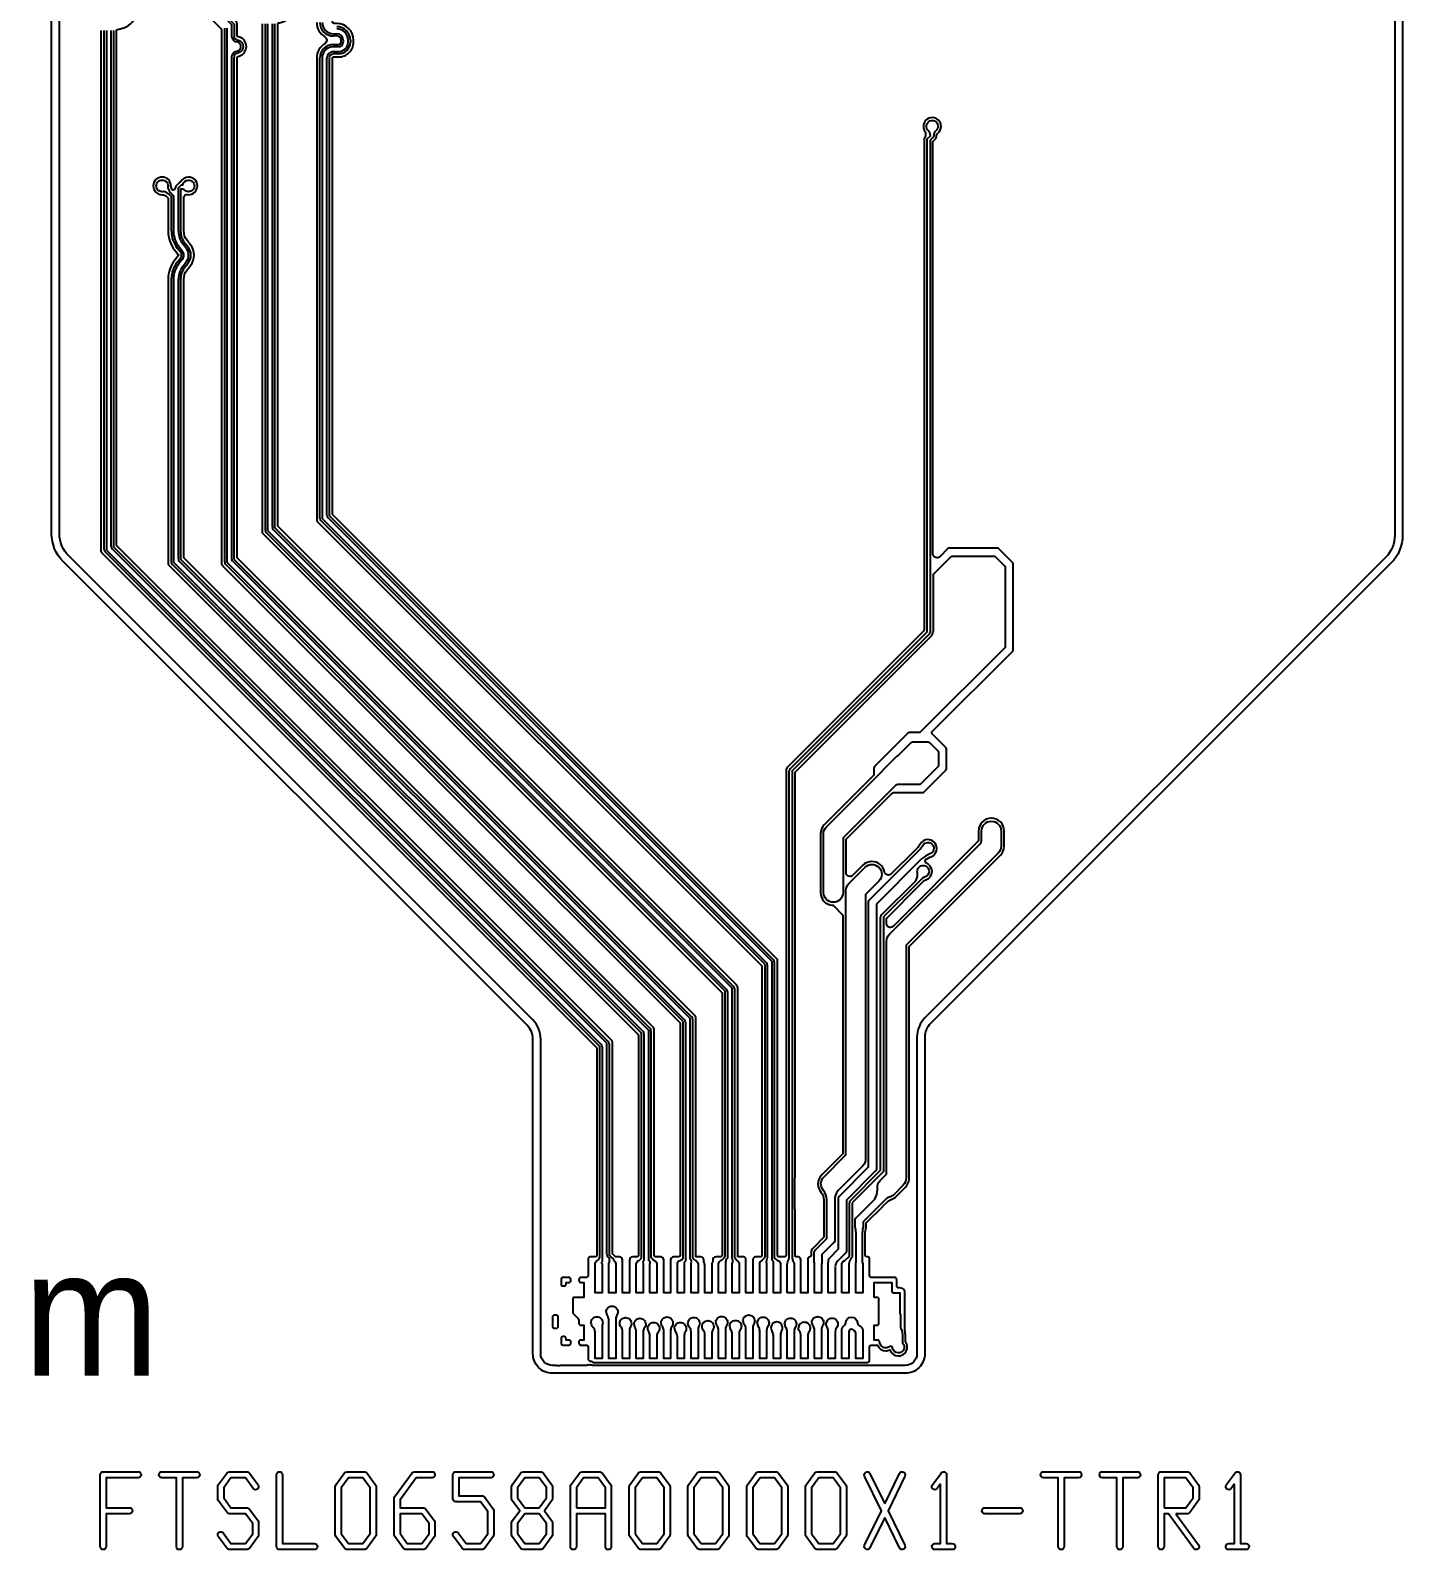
# Model space of a CAD drawing. Extents: x 4328 to 4769, y 264 to 576.
# Drawn here: x 4703.06 to 4738.08, y 418.38 to 457.17 of the extents above; entities that cross this region are included whole.
import ezdxf

# ---------------------------------------------------------------- set-up
doc = ezdxf.new("R2010")
doc.units = 0
doc.layers.add('gbr-dxf_layer0', color=7, linetype='Continuous')
doc.layers.add('gbr-outline-dxf_layer1', color=2, linetype='Continuous')
doc.layers.add('備註', color=1, linetype='Continuous', lineweight=5)
doc.styles.get("Standard").update_dxf_attribs({"font": 'txt.shx'})

msp = doc.modelspace()

# ---------------------------------------------------------------- linework, layer by layer
at = {"layer": 'gbr-dxf_layer0'}
for p, q in [((4703.806, 444.318), (4703.806, 480.318)), ((4737.881, 480.318), (4737.881, 444.28)), ((4709.059, 444.41), (4709.059, 457.334)), ((4709.116, 457.333), (4709.116, 444.408)), ((4709.239, 444.484), (4709.239, 457.334)), ((4709.296, 457.333), (4709.296, 444.483)), ((4704.945, 443.916), (4704.945, 457.168)), ((4705.002, 457.166), (4705.002, 443.918)), ((4705.125, 443.992), (4705.125, 457.168)), ((4705.182, 457.167), (4705.182, 443.991)), ((4708.021, 443.6), (4708.021, 457.227)), ((4708.078, 457.226), (4708.078, 443.598)), ((4710.797, 457.082), (4710.881, 457.082)), ((4710.883, 457.025), (4710.798, 457.025)), ((4710.991, 456.869), (4710.991, 456.916)), ((4711.048, 456.914), (4711.048, 456.87)), ((4711.172, 456.869), (4711.172, 456.915)), ((4711.229, 456.916), (4711.229, 456.87)), ((4708.201, 443.673), (4708.201, 456.481)), ((4708.258, 456.479), (4708.258, 443.674)), ((4710.826, 456.751), (4710.797, 456.751)), ((4710.869, 456.57), (4710.804, 456.57)), ((4710.929, 456.751), (4710.826, 456.751)), ((4710.929, 456.57), (4710.869, 456.57)), ((4710.451, 444.713), (4710.451, 456.462)), ((4710.508, 456.46), (4710.508, 444.715)), ((4710.631, 444.788), (4710.631, 456.46)), ((4710.688, 456.462), (4710.688, 444.789)), ((4706.84, 452.044), (4706.84, 453.098)), ((4706.853, 453.157), (4706.913, 453.218)), ((4706.897, 453.094), (4706.897, 452.043)), ((4706.899, 451.494), (4706.81, 451.607)), ((4706.856, 451.641), (4706.944, 451.528)), ((4707.041, 451.605), (4706.954, 451.717)), ((4706.997, 451.754), (4707.087, 451.639)), ((4706.81, 451.252), (4706.899, 451.365)), ((4706.944, 451.331), (4706.855, 451.216)), ((4706.952, 451.14), (4707.042, 451.255)), ((4707.086, 451.219), (4706.997, 451.106)), ((4706.66, 443.601), (4706.66, 450.816)), ((4706.717, 450.815), (4706.717, 443.6)), ((4706.84, 443.676), (4706.84, 450.816)), ((4706.897, 450.815), (4706.897, 443.675)), ((4709.304, 444.467), (4721.007, 432.763)), ((4721.804, 433.328), (4710.475, 444.657)), ((4710.514, 444.698), (4721.843, 433.369)), ((4721.982, 433.404), (4710.655, 444.732)), ((4710.694, 444.773), (4722.024, 433.443)), ((4720.788, 432.647), (4709.084, 444.351)), ((4709.122, 444.393), (4720.829, 432.687)), ((4720.969, 432.721), (4709.262, 444.428)), ((4717.589, 431.24), (4704.968, 443.86)), ((4705.009, 443.9), (4717.63, 431.279)), ((4717.77, 431.313), (4705.148, 443.935)), ((4705.189, 443.974), (4717.809, 431.355)), ((4718.655, 431.572), (4706.684, 443.543)), ((4706.723, 443.585), (4718.697, 431.612)), ((4718.837, 431.646), (4706.863, 443.619)), ((4706.904, 443.659), (4718.875, 431.688)), ((4719.716, 431.871), (4708.046, 443.541)), ((4708.084, 443.583), (4719.758, 431.91)), ((4719.898, 431.944), (4708.225, 443.617)), ((4708.265, 443.658), (4719.937, 431.986)), ((4722.451, 438.317), (4725.942, 441.808)), ((4722.35, 438.276), (4722.351, 426.991)), ((4723.226, 436.656), (4723.226, 435.159)), ((4725.711, 435.41), (4724.837, 434.536)), ((4721.867, 433.31), (4721.867, 425.851)), ((4721.99, 425.835), (4721.99, 433.386)), ((4720.852, 432.63), (4720.852, 425.869)), ((4720.975, 425.851), (4720.975, 432.706)), ((4719.781, 431.853), (4719.781, 425.823)), ((4719.904, 425.843), (4719.904, 431.929)), ((4717.776, 425.915), (4717.776, 431.298)), ((4717.833, 431.297), (4717.833, 425.914)), ((4718.719, 431.555), (4718.719, 425.83)), ((4718.843, 425.857), (4718.843, 431.631)), ((4717.653, 431.222), (4717.653, 425.854)), ((4722.577, 426.124), (4722.577, 427.003)), ((4717.841, 425.898), (4717.884, 425.854)), ((4718.351, 425.678), (4718.351, 425.589)), ((4719.401, 425.678), (4719.401, 425.589)), ((4720.476, 425.779), (4720.476, 425.766)), ((4722.374, 424.941), (4722.374, 425.677)), ((4723.424, 425.589), (4723.424, 425.676)), ((4723.774, 424.941), (4723.774, 425.677)), ((4716.804, 425.331), (4716.657, 425.331)), ((4716.657, 425.116), (4716.681, 425.116)), ((4716.856, 425.256), (4716.856, 425.279)), ((4724.665, 424.824), (4724.592, 424.824)), ((4717.474, 423.88), (4717.474, 423.937)), ((4717.651, 424.074), (4717.651, 423.997)), ((4717.824, 423.997), (4717.824, 424.248)), ((4718.351, 423.984), (4718.351, 423.901)), ((4718.701, 423.944), (4718.701, 423.85)), ((4720.101, 423.997), (4720.101, 423.861)), ((4720.801, 423.997), (4720.801, 423.893)), ((4721.674, 423.861), (4721.674, 423.978)), ((4722.552, 423.958), (4722.552, 423.897)), ((4723.252, 424.003), (4723.252, 423.908)), ((4724.102, 423.959), (4724.072, 423.989)), ((4724.302, 423.972), (4724.302, 423.629)), ((4716.606, 423.772), (4716.606, 423.657)), ((4716.856, 423.657), (4716.856, 423.683)), ((4717.313, 423.221), (4717.334, 423.2)), ((4717.453, 423.159), (4724.402, 423.159)), ((4725.387, 423.085), (4725.339, 423.085)), ((4704.844, 418.461), (4704.844, 419.376)), ((4731.996, 419.455), (4732.141, 419.455))]:
    msp.add_line(p, q, dxfattribs=at)
at = {"layer": 'gbr-dxf_layer0', "linetype": 'Continuous'}
for points in [[(4721.121, 425.855, -0.023592), (4721.114, 425.868), (4721.114, 432.727, 0.198878), (4721.081, 432.804), (4709.392, 444.493, -0.198874), (4709.378, 444.529), (4709.378, 457.334, -0.324584), (4709.397, 457.36), (4709.423, 457.363, 0.142463), (4709.631, 457.45), (4709.7, 457.506, 0.226653), (4709.835, 457.789, 0.226885), (4709.7, 458.072), (4709.631, 458.128, 0.142316), (4709.423, 458.215), (4709.395, 458.218, -0.32133), (4709.378, 458.242)], [(4722.351, 426.988), (4722.349, 425.904, -0.413781), (4722.299, 425.855), (4722.179, 425.855, -0.414095), (4722.129, 425.905), (4722.129, 433.433, 0.198766), (4722.114, 433.468), (4710.784, 444.798, -0.198729), (4710.77, 444.834), (4710.77, 456.462, -0.414276), (4710.797, 456.489), (4710.93, 456.489, 0.414218), (4711.31, 456.869), (4711.31, 456.921, 0.407898), (4710.887, 457.344), (4710.819, 457.344, -0.414228), (4710.77, 457.394), (4710.77, 458.315)], [(4717.868, 431.412), (4705.277, 444.002, -0.179694), (4705.264, 444.034), (4705.264, 457.168, -0.340562), (4705.284, 457.194), (4705.444, 457.236, 0.340283), (4705.752, 457.635)], [(4707.593, 457.548), (4707.925, 457.216, -0.198941), (4707.939, 457.181), (4707.939, 443.598, 0.015746), (4707.94, 443.588), (4707.94, 443.553, 0.198804), (4707.954, 443.518), (4707.979, 443.493, 0.017053), (4707.986, 443.485), (4719.632, 431.84, -0.139116), (4719.642, 431.815), (4719.642, 425.899, -0.382075), (4719.592, 425.855), (4719.477, 425.855)], [(4708.099, 457.494), (4708.249, 457.343, -0.211806), (4708.259, 457.322), (4708.259, 457.029)], [(4708.34, 457.032), (4708.34, 457.322, 0.198933), (4708.308, 457.4), (4708.157, 457.55)], [(4710.369, 457.371, 0.263972), (4710.577, 457.004, -0.264041), (4710.627, 456.916, -0.264035), (4710.577, 456.829, 0.263976), (4710.369, 456.462)], [(4704.863, 457.168), (4704.863, 443.916, 0.015746), (4704.863, 443.906), (4704.863, 443.87, 0.198804), (4704.878, 443.835), (4704.903, 443.81, 0.017116), (4704.91, 443.803), (4717.503, 431.21, -0.148168), (4717.514, 431.183), (4717.514, 425.899, -0.382571), (4717.464, 425.855), (4717.347, 425.855, 0.414253), (4717.297, 425.805), (4717.297, 425.381, -0.414228), (4717.247, 425.331), (4717.111, 425.331)], [(4708.436, 456.755, 0.307315), (4708.362, 456.864, -0.404895), (4708.201, 457.029)], [(4708.258, 457.027, 0.40659), (4708.366, 456.921, -0.094997), (4708.377, 456.919, -0.3157), (4708.493, 456.756)], [(4720.173, 425.855), (4720.054, 425.855, -0.028662), (4720.043, 425.87), (4720.043, 431.975, 0.198766), (4720.028, 432.01), (4708.355, 443.683, -0.198874), (4708.34, 443.719), (4708.34, 456.481, -0.280846), (4708.355, 456.505), (4708.381, 456.509, 0.061589), (4708.407, 456.515, 0.314172), (4708.574, 456.755, 0.314175), (4708.407, 456.995, 0.061605), (4708.381, 457.001), (4708.355, 457.005, -0.281559), (4708.34, 457.029)], [(4708.202, 456.483, -0.400976), (4708.362, 456.646, 0.304805), (4708.436, 456.754)], [(4708.493, 456.755, -0.317817), (4708.377, 456.591, -0.094869), (4708.366, 456.589, 0.41128), (4708.259, 456.481)], [(4710.799, 456.57, -0.019287), (4710.797, 456.57, 0.411309), (4710.688, 456.463)], [(4710.369, 456.462), (4710.369, 444.668, 0.198766), (4710.384, 444.632), (4721.714, 433.302, -0.198729), (4721.729, 433.267), (4721.729, 425.898, -0.199114), (4721.716, 425.867, -0.198996), (4721.685, 425.855), (4721.569, 425.855)], [(4726.147, 454.383), (4726.156, 454.393, 0.201663), (4726.19, 454.474), (4726.19, 454.503, -0.108065), (4726.221, 454.544, 0.223094), (4726.303, 454.718, 0.414196), (4726.077, 454.944, 0.414191), (4725.851, 454.718, 0.175412), (4725.903, 454.573), (4725.903, 454.46, 0.199226), (4725.87, 454.38, 0.018804), (4725.87, 454.372), (4725.87, 442.323)], [(4725.946, 441.818), (4725.946, 454.38, -0.223516), (4725.959, 454.409), (4726.029, 454.478, 0.189056), (4725.973, 454.61, -0.203977), (4725.927, 454.718, -0.414224), (4726.077, 454.868, -0.414224), (4726.227, 454.718, -0.224713), (4726.172, 454.602, 0.1323), (4726.114, 454.518), (4726.114, 454.474, -0.20068), (4726.103, 454.447), (4726.093, 454.436)], [(4724.909, 434.37), (4724.909, 434.481, -0.198766), (4724.924, 434.516), (4725.76, 435.352, 0.015676), (4725.765, 435.357), (4725.874, 435.466, -0.046114), (4725.916, 435.484, 0.324006), (4726.072, 435.699, 0.331476), (4725.91, 435.915, -0.115381), (4725.9, 435.96, -0.093523), (4725.907, 435.998, -0.056038), (4726.049, 436.074, 0.30845), (4726.193, 436.285, 0.41422), (4725.967, 436.511, 0.261797), (4725.774, 436.402, -0.03515), (4725.715, 436.32), (4725.613, 436.218, 0.016587), (4725.605, 436.21), (4725.031, 435.635, -0.198848), (4724.958, 435.605, -0.358711), (4724.858, 435.688, 0.358986), (4724.539, 435.951, 0.198939), (4724.308, 435.856), (4724.051, 435.599, -0.198995), (4723.979, 435.569, -0.414073), (4723.877, 435.671), (4723.877, 436.521), (4725.054, 437.697, -0.198842), (4725.089, 437.712), (4725.832, 437.712, 0.198877), (4725.868, 437.727), (4726.424, 438.283, 0.198757), (4726.438, 438.318), (4726.438, 438.826, 0.198804), (4726.424, 438.861), (4726.081, 439.204, -0.198874), (4726.066, 439.24, -0.198804), (4726.081, 439.275), (4728.13, 441.324, 0.198757), (4728.145, 441.36), (4728.145, 443.539, 0.198866), (4728.13, 443.575), (4727.767, 443.938, 0.198959), (4727.731, 443.953), (4726.512, 443.953, 0.199074), (4726.476, 443.938), (4726.271, 443.732, -0.198982), (4726.198, 443.702, -0.41409), (4726.096, 443.804), (4726.096, 454.333), (4726.146, 454.382)], [(4706.743, 453.105, -0.199521), (4706.708, 453.09, -0.121481), (4706.685, 453.096, -0.156987), (4706.651, 453.199, 0.412768), (4706.425, 453.424, 0.414224), (4706.199, 453.198, 0.413068), (4706.424, 452.972, -0.193738), (4706.545, 452.921)], [(4706.979, 452.043), (4706.979, 452.894, -0.268885), (4707.03, 452.982, 0.075967), (4707.098, 452.972, 0.414191), (4707.324, 453.198, 0.414224), (4707.098, 453.424, 0.280458), (4706.897, 453.301, 0.112143), (4706.856, 453.275), (4706.791, 453.21, 0.183974), (4706.759, 453.139)], [(4706.275, 453.198, -0.414224), (4706.425, 453.348, -0.414224), (4706.575, 453.198, -0.053943), (4706.571, 453.166, 0.158056), (4706.64, 453.022)], [(4706.604, 452.978, -0.004807), (4706.6, 452.982, 0.158235), (4706.457, 453.051, -0.053894), (4706.425, 453.048, -0.414224), (4706.275, 453.198)], [(4706.644, 453.018, -0.018613), (4706.646, 453.017), (4706.708, 452.954, -0.209922), (4706.717, 452.933), (4706.717, 452.045)], [(4706.84, 453.102), (4706.84, 453.131, -0.217935), (4706.849, 453.153)], [(4706.919, 453.114, 0.036966), (4706.897, 453.113), (4706.897, 453.098)], [(4706.913, 453.218, -0.199183), (4706.934, 453.226), (4706.95, 453.226, -0.359332), (4707.098, 453.348, -0.414224), (4707.248, 453.198, -0.414224), (4707.098, 453.048, -0.216614), (4706.985, 453.099, 0.113577), (4706.92, 453.114)], [(4706.546, 452.92, 0.020772), (4706.553, 452.914), (4706.578, 452.888), (4706.578, 452.043, 0.167615), (4706.746, 451.557), (4706.835, 451.443, -0.169346), (4706.84, 451.429, -0.192353), (4706.834, 451.414), (4706.746, 451.302, 0.167497), (4706.578, 450.816), (4706.578, 443.554, 0.198889), (4706.593, 443.519), (4718.566, 431.546, -0.198874), (4718.581, 431.51), (4718.581, 425.905, -0.414228), (4718.531, 425.855), (4718.428, 425.855)], [(4706.979, 450.816, -0.167414), (4707.061, 451.055), (4707.151, 451.169, 0.167594), (4707.24, 451.429, 0.167835), (4707.151, 451.69), (4707.061, 451.804, -0.167518), (4706.979, 452.043)], [(4719.224, 425.78, 0.407934), (4719.15, 425.855), (4719.031, 425.855, -0.41407), (4718.981, 425.905), (4718.981, 431.651, 0.198878), (4718.949, 431.729), (4706.993, 443.685, -0.198826), (4706.979, 443.72), (4706.979, 450.816)], [(4717.332, 423.1, 0.073342), (4717.27, 423.09, -0.121952), (4717.247, 423.085), (4716.861, 423.085, -0.050514), (4716.831, 423.082, -0.050534), (4716.801, 423.085), (4716.593, 423.085, -0.096728), (4716.537, 423.074, -0.096741), (4716.48, 423.085), (4716.387, 423.085, -0.414221), (4716.087, 423.385), (4716.087, 431.416, 0.198849), (4715.882, 431.91), (4704.041, 443.752, -0.19897), (4703.806, 444.318)], [(4708.977, 444.404), (4708.977, 444.363, 0.198766), (4708.992, 444.328), (4709.019, 444.301, 0.012403), (4709.024, 444.295), (4720.702, 432.618, -0.147767), (4720.713, 432.591), (4720.713, 425.9, -0.170073), (4720.699, 425.87)], [(4737.881, 444.28, -0.198841), (4737.647, 443.714), (4725.892, 431.96, 0.198849), (4725.687, 431.465), (4725.687, 423.385, -0.414221), (4725.387, 423.085)], [(4726.096, 441.796), (4726.096, 441.805, -0.16555), (4726.101, 441.819, 0.165614), (4726.106, 441.834), (4726.106, 443.258, -0.198804), (4726.121, 443.293), (4726.561, 443.734, -0.198996), (4726.597, 443.748), (4727.647, 443.748, -0.198766), (4727.682, 443.734), (4727.926, 443.49, -0.198959), (4727.94, 443.455), (4727.94, 441.444, -0.198889), (4727.926, 441.409), (4725.772, 439.255, -0.198959), (4725.737, 439.241), (4725.491, 439.241, 0.198889), (4725.456, 439.226), (4724.602, 438.373, 0.198847), (4724.588, 438.337), (4724.588, 438.174, -0.198804), (4724.573, 438.138), (4723.321, 436.886, 0.198753), (4723.226, 436.656)], [(4725.87, 442.319, 0.007315), (4725.87, 442.316), (4725.87, 441.863, -0.199011), (4725.855, 441.828), (4722.383, 438.356, 0.198617), (4722.35, 438.276)], [(4725.995, 441.755), (4722.504, 438.264, 0.199048), (4722.5, 438.255)], [(4722.575, 427.096), (4722.575, 427.875, -0.039247), (4722.576, 427.89), (4722.576, 438.208, -0.199011), (4722.591, 438.244), (4726.063, 441.716, 0.198617), (4726.096, 441.796)], [(4725.18, 438.637, -0.031543), (4725.205, 438.657), (4725.538, 438.99, -0.198944), (4725.573, 439.004), (4725.971, 439.004, -0.198804), (4726.006, 438.99), (4726.219, 438.776, -0.198814), (4726.234, 438.741), (4726.234, 438.403, -0.198889), (4726.219, 438.367), (4725.783, 437.931, -0.198814), (4725.748, 437.916), (4725.235, 437.916)], [(4722.425, 425.884), (4722.425, 426.122, -0.070676), (4722.427, 426.132), (4722.427, 426.995, -0.074348), (4722.425, 427.006), (4722.425, 438.255)], [(4722.5, 438.254), (4722.5, 427.013, -0.074365), (4722.502, 427.002), (4722.502, 426.126, -0.088541), (4722.5, 426.113), (4722.5, 425.884)], [(4723.302, 435.159), (4723.302, 436.652, -0.202686), (4723.375, 436.833), (4724.808, 438.266, -0.115747), (4724.82, 438.285), (4725.167, 438.633, -0.199061), (4725.178, 438.637)], [(4725.234, 437.916, 0.196858), (4725.118, 437.869), (4723.802, 436.552), (4723.802, 435.159, -1), (4723.302, 435.159)], [(4724.986, 434.093), (4727.29, 436.397, 0.188638), (4727.337, 436.508), (4727.337, 436.729, -1), (4727.837, 436.729), (4727.837, 436.341, -0.199522), (4727.763, 436.164), (4725.412, 433.813), (4725.412, 427.867, -0.199364), (4725.339, 427.69), (4725.104, 427.454, -0.119026), (4725.003, 427.393, 0.058936), (4724.91, 427.349), (4724.763, 427.202)], [(4725.487, 431.465, -0.013672), (4725.488, 431.514), (4725.488, 433.781), (4727.818, 436.11, 0.198935), (4727.913, 436.341), (4727.913, 436.729, 0.414219), (4727.587, 437.055, 0.414222), (4727.261, 436.729), (4727.261, 436.513, -0.197501), (4727.235, 436.45)], [(4725.666, 436.164), (4725.771, 436.268, 0.036275), (4725.838, 436.362, -0.262468), (4725.967, 436.435, -0.414224), (4726.117, 436.285, -0.311523), (4726.02, 436.144, 0.078185), (4725.807, 436.017), (4724.654, 434.864), (4724.654, 428.113, -0.194308), (4724.626, 428.043)], [(4727.235, 436.449), (4725.079, 434.294, -0.183431), (4725.011, 434.268, -0.414233), (4724.909, 434.37)], [(4723.715, 427.419), (4724.451, 428.156), (4724.451, 434.902, -0.208965), (4724.481, 434.978), (4725.666, 436.163)], [(4723.294, 427.56, -0.385647), (4723.311, 427.895), (4723.876, 428.46), (4723.876, 435.207, -0.205429), (4723.949, 435.39), (4724.362, 435.802, -1), (4724.715, 435.449), (4724.376, 435.11), (4724.376, 428.357, -0.190595), (4724.308, 428.185, -0.008374), (4724.303, 428.18), (4723.674, 427.55, 0.169539), (4723.589, 427.309)], [(4724.784, 434.589), (4725.655, 435.46, 0.135364), (4725.701, 435.627)], [(4725.701, 435.629, 0.033769), (4725.698, 435.673, -0.043787), (4725.696, 435.699, -0.414224), (4725.846, 435.849, -0.414224), (4725.996, 435.699, -0.321211), (4725.894, 435.557)], [(4725.893, 435.556, 0.05508), (4725.827, 435.526), (4725.711, 435.41)], [(4723.226, 435.159, 0.391672), (4723.526, 434.834), (4723.545, 434.833), (4723.785, 434.592, -0.198814), (4723.8, 434.557), (4723.8, 428.491), (4723.257, 427.949, 0.198927), (4723.162, 427.718, 0.175713), (4723.237, 427.509)], [(4724.834, 434.526), (4724.834, 428.055, -0.188771), (4724.824, 428.029)], [(4724.678, 427.611, -0.219769), (4724.75, 427.807), (4724.912, 427.97), (4724.912, 433.91, -0.20378), (4724.985, 434.092)], [(4721.742, 425.779), (4721.8, 425.836, 0.020017), (4721.81, 425.855), (4721.81, 433.312)], [(4722.047, 433.387), (4722.047, 425.842, 0.111013), (4722.125, 425.766, -0.37333), (4722.201, 425.678)], [(4720.624, 425.589), (4720.624, 425.677, -0.348671), (4720.692, 425.764, 0.098714), (4720.795, 425.875), (4720.795, 432.631)], [(4721.032, 432.705), (4721.032, 425.854, 0.070788), (4721.065, 425.793), (4721.083, 425.775, -0.11295), (4721.089, 425.764)], [(4719.574, 425.678, -0.388381), (4719.655, 425.766, 0.114468), (4719.724, 425.83), (4719.724, 431.854)], [(4719.961, 431.927), (4719.961, 425.85, 0.111459), (4720.033, 425.764, -0.348348), (4720.101, 425.678), (4720.101, 425.589)], [(4718.097, 425.855), (4717.998, 425.855, 0.027609), (4717.99, 425.863), (4717.95, 425.904, 0.02094), (4717.944, 425.91), (4717.925, 425.929, -0.138877), (4717.915, 425.954), (4717.915, 431.298, 0.015786), (4717.915, 431.308), (4717.915, 431.344, 0.198766), (4717.9, 431.379), (4717.876, 431.403, 0.017421), (4717.868, 431.412)], [(4718.524, 425.678, -0.366957), (4718.598, 425.765, 0.115922), (4718.662, 425.835), (4718.662, 431.556)], [(4718.9, 431.629), (4718.9, 425.862, 0.105619), (4718.984, 425.764, -0.344896), (4719.051, 425.678)], [(4725.031, 427.322, 0.115728), (4725.157, 427.4), (4725.393, 427.636, 0.175485), (4725.487, 427.837), (4725.487, 431.463)], [(4717.474, 425.589), (4717.474, 425.678, -0.316645), (4717.532, 425.761, 0.112543), (4717.596, 425.857), (4717.596, 431.223)], [(4724.624, 428.042), (4723.888, 427.305), (4723.888, 426.018, -0.200047), (4723.858, 425.946), (4723.653, 425.741)], [(4724.823, 428.028), (4724.042, 427.247, 0.198915), (4724.038, 427.238)], [(4723.238, 427.509, -0.175919), (4723.31, 427.309, 0.015009), (4723.31, 427.299), (4723.31, 426.357), (4723.037, 426.083, 0.198592), (4722.985, 425.958), (4722.985, 425.905, -0.314086), (4722.953, 425.858)], [(4723.424, 425.678, -0.035494), (4723.432, 425.774, -0.176037), (4723.461, 425.837), (4723.685, 426.06), (4723.685, 427.348, -0.194308), (4723.713, 427.418)], [(4724.142, 426.864), (4724.613, 427.335, 0.140242), (4724.68, 427.567)], [(4722.576, 427.02), (4722.576, 427.079, -0.044081), (4722.575, 427.096)], [(4723.589, 427.306), (4723.589, 426.287, -0.208991), (4723.56, 426.212), (4723.264, 425.916), (4723.264, 425.777, -0.114335), (4723.265, 425.766, 0.001404), (4723.264, 425.758, -0.051609), (4723.262, 425.737, 0.011423), (4723.254, 425.649, -0.086093), (4723.252, 425.641), (4723.252, 424.941), (4723.074, 424.941), (4723.074, 425.587)], [(4724.038, 427.237), (4724.038, 425.864, -0.199946), (4724.027, 425.838), (4724, 425.812, 0.125167), (4723.952, 425.675), (4723.952, 425.589)], [(4724.762, 427.201), (4724.313, 426.752), (4724.313, 426.621, -0.047906), (4724.311, 426.602)], [(4724.479, 423.235), (4724.479, 423.557, -0.414253), (4724.529, 423.607), (4724.67, 423.607, -0.033485), (4724.677, 423.606, 0.316697), (4724.89, 423.457, 0.125543), (4724.998, 423.484, 0.324233), (4725.213, 423.329, 0.41422), (4725.439, 423.555, 0.167757), (4725.391, 423.694), (4725.391, 423.88, 0.037905), (4725.389, 423.907, 0.025273), (4725.39, 423.93, 0.075189), (4725.38, 423.996), (4725.38, 424.987, 0.414294), (4725.36, 425.006, 0.258701), (4725.253, 425.066), (4725.22, 425.066, -0.414106), (4725.17, 425.116), (4725.17, 425.281, 0.414081), (4725.12, 425.331), (4724.529, 425.331, -0.414081), (4724.479, 425.381), (4724.479, 425.805, 0.414081), (4724.429, 425.855), (4724.415, 425.855, -0.38183), (4724.365, 425.899), (4724.365, 426.43, -0.055089), (4724.379, 426.562), (4724.383, 426.569, 0.116488), (4724.388, 426.592), (4724.388, 426.612, 0.01306), (4724.389, 426.621), (4724.389, 426.704, -0.15202), (4724.4, 426.732), (4724.816, 427.147)], [(4724.817, 427.148), (4724.958, 427.289, -0.054069), (4725.029, 427.321)], [(4724.113, 426.621), (4724.113, 426.793, -0.193039), (4724.14, 426.862)], [(4724.136, 426.436, 0.058569), (4724.117, 426.593, -0.070906), (4724.113, 426.621)], [(4724.124, 425.589), (4724.124, 425.678, -0.13588), (4724.136, 425.723), (4724.136, 426.43)], [(4724.289, 426.427), (4724.289, 425.723, -0.13635), (4724.302, 425.678)], [(4717.653, 425.851), (4717.653, 425.746, -0.199584), (4717.645, 425.725)], [(4717.846, 425.771, 0.063808), (4717.84, 425.817), (4717.799, 425.859)], [(4717.887, 425.852), (4717.933, 425.806, -0.209867), (4717.941, 425.785), (4717.941, 425.762)], [(4718.426, 425.855, 0.401635), (4718.351, 425.783), (4718.351, 425.678)], [(4718.874, 425.589), (4718.874, 425.678, -0.095279), (4718.88, 425.71, 0.011606), (4718.879, 425.725), (4718.851, 425.753, -0.209922), (4718.843, 425.774), (4718.843, 425.854)], [(4719.476, 425.855, 0.407927), (4719.401, 425.781), (4719.401, 425.678)], [(4719.932, 425.72, 0.061639), (4719.924, 425.782), (4719.913, 425.793, -0.212019), (4719.904, 425.814), (4719.904, 425.842)], [(4720.274, 425.589), (4720.274, 425.658, 0.071365), (4720.249, 425.737, -0.216057), (4720.249, 425.757, -0.019178), (4720.249, 425.766), (4720.249, 425.783, 0.402812), (4720.174, 425.855)], [(4720.698, 425.869, -0.198987), (4720.662, 425.855), (4720.553, 425.855)], [(4720.852, 425.866), (4720.852, 425.839, -0.199584), (4720.843, 425.819), (4720.821, 425.796, 0.062619), (4720.798, 425.702, -0.071261), (4720.801, 425.678)], [(4720.983, 425.794, -0.209375), (4720.975, 425.815), (4720.975, 425.848)], [(4721.324, 425.678), (4721.324, 425.789, 0.414243), (4721.258, 425.855), (4721.122, 425.855)], [(4721.567, 425.855, 0.406183), (4721.502, 425.791), (4721.502, 425.589)], [(4721.867, 425.848), (4721.867, 425.836, -0.20964), (4721.859, 425.814)], [(4722.5, 425.878, 0.117396), (4722.539, 425.723, -0.134947), (4722.552, 425.678), (4722.552, 425.589)], [(4722.724, 425.678), (4722.724, 425.781, 0.395606), (4722.652, 425.855), (4722.626, 425.855, -0.414095), (4722.576, 425.905), (4722.576, 426.104)], [(4722.952, 425.857, 0.30977), (4722.902, 425.789), (4722.902, 425.589)], [(4723.061, 425.759), (4723.061, 425.958, -0.194296), (4723.09, 426.029)], [(4723.774, 425.678, -0.2946), (4723.826, 425.759, 0.035826), (4723.863, 425.78), (4723.945, 425.862)], [(4718.001, 425.589), (4718.001, 424.941), (4717.824, 424.941), (4717.824, 425.589), (4717.824, 425.677, -0.165937), (4717.842, 425.732, 0.052561), (4717.846, 425.77)], [(4717.941, 425.762, -0.320947), (4718.001, 425.677), (4718.001, 425.589)], [(4718.719, 425.826), (4718.719, 425.776, -0.217518), (4718.711, 425.753), (4718.693, 425.736, 0.019043), (4718.693, 425.72)], [(4718.693, 425.716, -0.112169), (4718.701, 425.678), (4718.701, 425.589)], [(4719.781, 425.821), (4719.781, 425.757, -0.199584), (4719.772, 425.737), (4719.745, 425.71, -0.092887), (4719.751, 425.678), (4719.751, 425.589)], [(4720.101, 425.589), (4720.101, 424.941), (4719.924, 424.941), (4719.924, 425.589), (4719.924, 425.678, -0.11066), (4719.932, 425.715)], [(4720.476, 425.76, -0.308651), (4720.475, 425.732, 0.028572), (4720.466, 425.719, -0.029945), (4720.46, 425.707, 0.049926), (4720.451, 425.682)], [(4720.974, 425.678, -0.142005), (4720.987, 425.725, 0.034646), (4720.99, 425.759)], [(4721.093, 425.761, -0.316589), (4721.152, 425.678), (4721.152, 425.589)], [(4721.674, 425.589), (4721.674, 425.678, -0.322109), (4721.734, 425.762, -0.170021), (4721.742, 425.779)], [(4721.842, 425.73, 0.0119), (4721.842, 425.717, -0.116438), (4721.851, 425.678)], [(4722.024, 425.589), (4722.024, 425.677, -0.088902), (4722.029, 425.708, 0.030296), (4722.025, 425.738), (4722, 425.764, -0.212019), (4721.99, 425.785), (4721.99, 425.834)], [(4723.074, 425.589), (4723.074, 425.677, 0.001779), (4723.066, 425.727, -0.08037), (4723.061, 425.759)], [(4716.656, 425.331, 0.401832), (4716.606, 425.283), (4716.606, 425.167)], [(4716.683, 425.116, 0.398842), (4716.733, 425.163), (4716.733, 425.204), (4716.805, 425.204)], [(4717.111, 425.204), (4717.183, 425.204), (4717.183, 424.824), (4716.95, 424.824, 0.399146), (4716.903, 424.774)], [(4717.109, 425.331, 0.402236), (4717.059, 425.283), (4717.059, 425.253, 0.406516), (4717.109, 425.204)], [(4716.903, 424.774), (4716.903, 424.441, 0.177531), (4716.916, 424.41), (4717.03, 424.296, -0.209149), (4717.059, 424.22), (4717.059, 424.165)], [(4724.716, 424.166), (4724.716, 424.737, -0.062507), (4724.719, 424.762, -0.129248), (4724.716, 424.774, 0.41425), (4724.666, 424.824)], [(4725.253, 424.879), (4725.253, 424.418, -0.134214), (4725.265, 424.366), (4725.265, 424.062)], [(4717.368, 424.178, -0.414224), (4717.518, 424.328, -0.414224), (4717.668, 424.178, -0.076631), (4717.661, 424.133)], [(4717.754, 424.451, -0.414224), (4717.904, 424.601, -0.414224), (4718.054, 424.451, -0.143127), (4718.03, 424.37)], [(4717.824, 424.249, 0.026351), (4717.823, 424.268, -0.157086), (4717.804, 424.326)], [(4718.03, 424.369, 0.137667), (4718.001, 424.279), (4718.001, 423.908)], [(4718.101, 424.158, -0.414224), (4718.251, 424.308, -0.414224), (4718.401, 424.158, -0.137552), (4718.379, 424.08)], [(4718.467, 424.14, -0.414224), (4718.617, 424.29, -0.414224), (4718.767, 424.14, -0.166344), (4718.735, 424.048, 0.159553), (4718.701, 423.944)], [(4719.161, 424.174, -0.414224), (4719.311, 424.324, -0.414224), (4719.461, 424.174, -0.156495), (4719.433, 424.086, 0.149362), (4719.401, 423.989), (4719.401, 423.261), (4719.224, 423.261), (4719.224, 423.83)], [(4719.843, 424.159, -0.414224), (4719.993, 424.309, -0.414224), (4720.143, 424.159, -0.127166), (4720.124, 424.086)], [(4720.552, 424.186, -0.414224), (4720.702, 424.336, -0.414224), (4720.852, 424.186, -0.144261), (4720.828, 424.104, 0.134192), (4720.801, 424.016), (4720.801, 423.997)], [(4721.247, 424.225, -0.414224), (4721.397, 424.375, -0.414224), (4721.547, 424.225, -0.137323), (4721.525, 424.147, 0.127853), (4721.501, 424.062), (4721.501, 423.908)], [(4721.612, 424.17, -0.414224), (4721.762, 424.32, -0.414224), (4721.912, 424.17, -0.154877), (4721.884, 424.083)], [(4722.311, 424.146, -0.414224), (4722.461, 424.296, -0.414224), (4722.611, 424.146, -0.15198), (4722.584, 424.061)], [(4723.005, 424.183, -0.414224), (4723.155, 424.333, -0.414224), (4723.305, 424.183, -0.143966), (4723.281, 424.101)], [(4723.372, 424.145, -0.414224), (4723.522, 424.295, -0.414224), (4723.672, 424.145, -0.16875), (4723.639, 424.052)], [(4723.774, 423.629), (4723.774, 424.012, -0.199367), (4723.8, 424.075), (4723.848, 424.123, 0.183987), (4723.869, 424.172, -0.406832), (4724.019, 424.319, -0.402192), (4724.168, 424.175)], [(4717.059, 424.164, 0.406542), (4717.108, 424.114), (4717.183, 424.114), (4717.183, 423.734), (4717.108, 423.734, 0.406541), (4717.059, 423.684)], [(4718.174, 423.952, 0.169489), (4718.136, 424.061, -0.17597), (4718.101, 424.158)], [(4718.701, 423.848), (4718.701, 423.261), (4718.524, 423.261), (4718.524, 423.96, 0.145584), (4718.493, 424.055)], [(4718.817, 424.034, -0.414224), (4718.967, 424.184, -0.414224), (4719.117, 424.034, -0.159927), (4719.087, 423.945)], [(4718.874, 423.85, 0.149426), (4718.844, 423.948, -0.153723), (4718.817, 424.034)], [(4719.224, 423.833), (4719.224, 423.985, 0.153472), (4719.19, 424.085, -0.160126), (4719.161, 424.174)], [(4719.5, 424.033, -0.414224), (4719.65, 424.183, -0.414224), (4719.8, 424.033, -0.137923), (4719.778, 423.955)], [(4719.924, 423.944, 0.179245), (4719.881, 424.058, -0.186051), (4719.843, 424.159)], [(4720.202, 424.08, -0.414224), (4720.352, 424.23, -0.414224), (4720.502, 424.08, -0.139961), (4720.479, 424)], [(4720.274, 423.876, 0.170459), (4720.235, 423.985, -0.172292), (4720.202, 424.08)], [(4720.907, 424.087, -0.414224), (4721.057, 424.237, -0.414224), (4721.207, 424.087, -0.147677), (4721.182, 424.004)], [(4721.324, 423.997), (4721.324, 424.017, 0.17391), (4721.282, 424.128)], [(4722.232, 423.962, 0.14622), (4722.202, 423.867), (4722.202, 423.261), (4722.024, 423.261), (4722.024, 423.85, 0.160591), (4721.99, 423.954)], [(4722.902, 423.847), (4722.902, 423.261), (4722.724, 423.261), (4722.724, 423.866, 0.109384), (4722.706, 423.94, -0.196714), (4722.663, 424.045)], [(4722.818, 424.195, -0.127481), (4722.856, 424.188, -0.330775), (4722.963, 424.045, -0.132967), (4722.942, 423.969, -0.163525), (4722.937, 423.954, 0.163763), (4722.902, 423.848)], [(4723.424, 423.901), (4723.424, 423.971, 0.13863), (4723.397, 424.062, -0.147198), (4723.372, 424.145)], [(4723.639, 424.052, 0.165007), (4723.602, 423.946), (4723.602, 423.261), (4723.424, 423.261), (4723.424, 423.899)], [(4724.018, 424.011, 0.17961), (4723.97, 423.993, 0.170161), (4723.952, 423.947), (4723.952, 423.261), (4723.774, 423.261), (4723.774, 423.626)], [(4724.169, 424.173, 0.186777), (4724.19, 424.123), (4724.227, 424.085, -0.366061), (4724.302, 423.997), (4724.302, 423.977)], [(4724.688, 423.734), (4724.592, 423.734), (4724.592, 424.114), (4724.668, 424.114, 0.402245), (4724.716, 424.164)], [(4725.278, 424.027, -0.1775), (4725.314, 423.93, -0.041792), (4725.312, 423.905, -0.066745), (4725.315, 423.878), (4725.315, 423.665, -0.208906), (4725.363, 423.555, -0.414224), (4725.213, 423.405, -0.376738), (4725.064, 423.535, 0.358722), (4725.016, 423.577)], [(4716.804, 423.734), (4716.733, 423.734), (4716.733, 423.774, 0.394217), (4716.684, 423.822), (4716.656, 423.822)], [(4716.656, 423.607), (4716.807, 423.607, 0.406559), (4716.856, 423.657)], [(4717.059, 423.682), (4717.059, 423.656, 0.394572), (4717.107, 423.607), (4717.247, 423.607, -0.414106), (4717.297, 423.557), (4717.297, 423.259)], [(4724.738, 423.69, -0.110317), (4724.714, 423.727, 0.129692), (4724.69, 423.734)], [(4725.015, 423.576, 0.168192), (4724.984, 423.566, -0.171062), (4724.89, 423.533, -0.414224), (4724.74, 423.683)], [(4717.346, 423.194), (4717.381, 423.194, -0.210415), (4717.409, 423.182), (4717.419, 423.172, 0.187163), (4717.452, 423.159)], [(4725.334, 423.084), (4717.416, 423.084, -0.142718), (4717.396, 423.09, 0.075495), (4717.333, 423.1)], [(4704.844, 419.38), (4704.844, 420.293, -0.208517), (4704.866, 420.35, -0.208501), (4704.923, 420.372), (4705.812, 420.372, -1), (4705.812, 420.22), (4704.996, 420.22), (4704.996, 419.455), (4705.589, 419.455, -1), (4705.589, 419.302), (4704.996, 419.302), (4704.996, 418.461, -1), (4704.844, 418.461)], [(4706.42, 420.22, -1), (4706.42, 420.372), (4706.864, 420.372)], [(4706.868, 420.372), (4707.312, 420.372, -1), (4707.312, 420.22), (4706.942, 420.22), (4706.942, 418.461, -1), (4706.79, 418.461), (4706.79, 420.22), (4706.42, 420.22)], [(4724.351, 420.263, -1), (4724.488, 420.329), (4724.866, 419.553)], [(4724.866, 419.204), (4724.488, 418.427, -1), (4724.351, 418.494), (4724.781, 419.378), (4724.351, 420.263)], [(4724.866, 419.553), (4725.244, 420.329, -1), (4725.381, 420.263), (4724.951, 419.378), (4725.381, 418.494, -1), (4725.244, 418.427), (4724.866, 419.204)], [(4726.364, 418.385), (4726.143, 418.385, -1), (4726.143, 418.537), (4726.29, 418.537), (4726.29, 420.062)], [(4726.29, 420.062), (4726.204, 419.945, -1), (4726.081, 420.035)], [(4726.081, 420.035), (4726.303, 420.34, -0.043659), (4726.312, 420.35, -0.68565), (4726.442, 420.293), (4726.442, 418.537), (4726.589, 418.537, -1), (4726.589, 418.385), (4726.368, 418.385)], [(4730.42, 420.22, -1), (4730.42, 420.372), (4730.864, 420.372)], [(4730.868, 420.372), (4731.312, 420.372, -1), (4731.312, 420.22), (4730.942, 420.22), (4730.942, 418.461, -1), (4730.79, 418.461), (4730.79, 420.22), (4730.42, 420.22)], [(4731.844, 418.461), (4731.844, 420.293, -0.440743), (4731.923, 420.372), (4732.587, 420.372, -0.246448), (4732.651, 420.341), (4732.872, 420.037, -0.166637), (4732.888, 419.99), (4732.888, 419.686, -0.165513), (4732.874, 419.639), (4732.651, 419.334, -0.239934), (4732.589, 419.302), (4732.293, 419.302)], [(4733.581, 420.035), (4733.804, 420.341, -0.725878), (4733.942, 420.296), (4733.942, 418.537), (4734.089, 418.537, -1), (4734.089, 418.385), (4733.643, 418.385, -1), (4733.643, 418.537), (4733.79, 418.537), (4733.79, 420.062)], [(4733.79, 420.062), (4733.704, 419.945, -1), (4733.581, 420.035)], [(4732.293, 419.302), (4732.874, 418.506, -1), (4732.751, 418.416), (4732.104, 419.302), (4731.996, 419.302), (4731.996, 418.461, -1), (4731.844, 418.461)]]:
    msp.add_lwpolyline(points, format="xyb", dxfattribs=at)
for points in [[(4708.202, 457.031), (4708.202, 457.31), (4708.059, 457.453)], [(4708.977, 457.334), (4708.977, 444.408)], [(4710.797, 456.627), (4710.804, 456.627), (4710.869, 456.627), (4710.93, 456.627)], [(4710.798, 456.808), (4710.826, 456.808), (4710.93, 456.808)], [(4726.092, 454.436), (4726.021, 454.365), (4726.021, 441.817)], [(4706.66, 452.043), (4706.66, 452.922), (4706.605, 452.977)], [(4723.989, 427.3), (4724.759, 428.07), (4724.759, 434.528)], [(4723.091, 426.03), (4723.386, 426.325), (4723.386, 427.309)], [(4723.945, 425.862), (4723.963, 425.88), (4723.963, 427.238)], [(4717.651, 425.678), (4717.651, 424.941), (4717.474, 424.941), (4717.474, 425.586)], [(4718.351, 425.589), (4718.351, 424.941), (4718.174, 424.941), (4718.174, 425.589), (4718.174, 425.678), (4718.174, 425.778)], [(4718.701, 425.586), (4718.701, 424.941), (4718.524, 424.941), (4718.524, 425.678)], [(4719.051, 425.678), (4719.051, 424.941), (4718.874, 424.941), (4718.874, 425.587)], [(4719.401, 425.589), (4719.401, 424.941), (4719.224, 424.941), (4719.224, 425.589), (4719.224, 425.678), (4719.224, 425.779)], [(4719.751, 425.586), (4719.751, 424.941), (4719.574, 424.941), (4719.574, 425.677)], [(4720.451, 425.678), (4720.451, 424.941), (4720.274, 424.941), (4720.274, 425.587)], [(4720.802, 425.678), (4720.802, 424.941), (4720.624, 424.941), (4720.624, 425.585)], [(4721.151, 425.585), (4721.151, 424.941), (4720.974, 424.941), (4720.974, 425.677)], [(4721.501, 425.587), (4721.501, 424.941), (4721.324, 424.941), (4721.324, 425.678)], [(4721.852, 425.678), (4721.852, 424.941), (4721.674, 424.941), (4721.674, 425.587)], [(4722.202, 425.678), (4722.202, 424.941), (4722.024, 424.941), (4722.024, 425.585)], [(4722.551, 425.585), (4722.551, 424.941), (4722.374, 424.941)], [(4722.902, 425.587), (4722.902, 424.941), (4722.724, 424.941), (4722.724, 425.678)], [(4723.602, 425.616), (4723.602, 424.941), (4723.424, 424.941), (4723.424, 425.584)], [(4723.952, 425.584), (4723.952, 424.941), (4723.774, 424.941)], [(4724.302, 425.678), (4724.302, 424.941), (4724.124, 424.941), (4724.124, 425.587)], [(4724.592, 424.824), (4724.592, 425.204), (4725.042, 425.204), (4725.042, 424.99)], [(4725.094, 424.939), (4725.253, 424.939), (4725.253, 424.879)], [(4717.651, 423.997), (4717.651, 423.261), (4717.474, 423.261), (4717.474, 423.878)], [(4718.001, 423.906), (4718.001, 423.261), (4717.824, 423.261), (4717.824, 423.997)], [(4718.351, 423.898), (4718.351, 423.261), (4718.174, 423.261), (4718.174, 423.952)], [(4720.101, 423.861), (4720.101, 423.261), (4719.924, 423.261), (4719.924, 423.861), (4719.924, 423.943)], [(4720.451, 423.904), (4720.451, 423.261), (4720.274, 423.261), (4720.274, 423.874)], [(4720.801, 423.893), (4720.801, 423.261), (4720.624, 423.261), (4720.624, 423.893), (4720.624, 423.981)], [(4721.152, 423.905), (4721.152, 423.261), (4720.974, 423.261), (4720.974, 423.887)], [(4721.501, 423.906), (4721.501, 423.261), (4721.324, 423.261), (4721.324, 423.997)], [(4721.851, 423.98), (4721.851, 423.261), (4721.674, 423.261), (4721.674, 423.859)], [(4722.552, 423.897), (4722.552, 423.261), (4722.374, 423.261), (4722.374, 423.897), (4722.374, 423.951)], [(4723.252, 423.906), (4723.252, 423.261), (4723.074, 423.261), (4723.074, 423.982)], [(4724.302, 423.627), (4724.302, 423.261), (4724.124, 423.261), (4724.124, 423.908)], [(4719.051, 423.837), (4719.051, 423.261), (4718.874, 423.261), (4718.874, 423.849)], [(4719.751, 423.86), (4719.751, 423.261), (4719.574, 423.261), (4719.574, 423.826)], [(4732.145, 419.455), (4732.55, 419.455), (4732.736, 419.709), (4732.736, 419.965), (4732.55, 420.22), (4731.996, 420.22), (4731.996, 419.455)]]:
    msp.add_lwpolyline(points, dxfattribs=at)
for points in [[(4716.396, 424.074), (4716.396, 424.33, -0.403716), (4716.444, 424.38), (4716.475, 424.38, -0.38412), (4716.523, 424.333), (4716.523, 424.076, -0.404028), (4716.475, 424.026), (4716.444, 424.026, -0.398301)], [(4707.843, 419.686), (4707.843, 419.99, -0.161897), (4707.859, 420.036), (4708.081, 420.341, -0.239742), (4708.143, 420.372), (4708.589, 420.372, -0.253505), (4708.653, 420.338), (4708.874, 420.035, -1), (4708.751, 419.945), (4708.55, 420.22), (4708.182, 420.22), (4707.996, 419.965), (4707.996, 419.709), (4708.181, 419.455), (4708.589, 419.455, -0.247601), (4708.652, 419.421), (4708.874, 419.117, -0.165513), (4708.888, 419.071), (4708.888, 418.767, -0.161897), (4708.873, 418.721), (4708.652, 418.417, -0.257177), (4708.586, 418.385), (4708.145, 418.385, -0.246448), (4708.081, 418.416), (4707.858, 418.722, -1), (4707.981, 418.812), (4708.182, 418.537), (4708.55, 418.537), (4708.736, 418.791), (4708.736, 419.048), (4708.55, 419.302), (4708.146, 419.302, -0.251415), (4708.081, 419.333), (4707.858, 419.639, -0.165513)], [(4709.343, 418.461), (4709.343, 420.296, -1), (4709.496, 420.296), (4709.496, 418.537), (4710.312, 418.537, -1), (4710.312, 418.385), (4709.422, 418.385, -0.421762)], [(4710.844, 418.769), (4710.844, 419.987, -0.170323), (4710.858, 420.035), (4711.081, 420.341, -0.239742), (4711.143, 420.372), (4711.587, 420.372, -0.246448), (4711.651, 420.341), (4711.872, 420.037, -0.166637), (4711.888, 419.99), (4711.888, 418.767, -0.16419), (4711.873, 418.721), (4711.651, 418.417, -0.249655), (4711.587, 418.385), (4711.143, 418.385, -0.247601), (4711.08, 418.418), (4710.858, 418.722, -0.165513)], [(4712.343, 418.767), (4712.343, 419.682, -0.165513), (4712.358, 419.729), (4712.804, 420.341, -0.239934), (4712.866, 420.372), (4713.312, 420.372, -1), (4713.312, 420.22), (4712.905, 420.22), (4712.496, 419.659), (4712.496, 419.455), (4713.089, 419.455, -0.247601), (4713.152, 419.421), (4713.374, 419.117, -0.165513), (4713.388, 419.071), (4713.388, 418.767, -0.161897), (4713.373, 418.721), (4713.152, 418.417, -0.257177), (4713.086, 418.385), (4712.645, 418.385, -0.246448), (4712.581, 418.416), (4712.36, 418.72, -0.166669)], [(4713.843, 419.684), (4713.843, 420.294, -0.429407), (4713.922, 420.372), (4714.812, 420.372, -1), (4714.812, 420.22), (4713.996, 420.22), (4713.996, 419.761), (4714.587, 419.761, -0.246448), (4714.651, 419.729), (4714.874, 419.423, -0.170321), (4714.888, 419.375), (4714.888, 418.769, -0.165513), (4714.874, 418.722), (4714.651, 418.417, -0.249655), (4714.587, 418.385), (4714.143, 418.385, -0.247601), (4714.08, 418.418), (4713.858, 418.722, -1), (4713.981, 418.812), (4714.182, 418.537), (4714.55, 418.537), (4714.736, 418.791), (4714.736, 419.354), (4714.55, 419.608), (4713.922, 419.608, -0.421762)], [(4715.343, 418.767), (4715.343, 419.071, -0.165513), (4715.358, 419.117), (4715.549, 419.378), (4715.358, 419.639, -0.165513), (4715.344, 419.686), (4715.344, 419.987, -0.170323), (4715.358, 420.035), (4715.581, 420.341, -0.240361), (4715.643, 420.372), (4716.086, 420.372, -0.251415), (4716.151, 420.341), (4716.374, 420.035, -0.170321), (4716.388, 419.987), (4716.388, 419.686, -0.165513), (4716.374, 419.639), (4716.183, 419.378), (4716.374, 419.117, -0.165513), (4716.388, 419.071), (4716.388, 418.767, -0.161897), (4716.373, 418.721), (4716.151, 418.417, -0.249655), (4716.087, 418.385), (4715.643, 418.385, -0.240361), (4715.581, 418.416), (4715.36, 418.72, -0.166669)], [(4716.844, 418.461), (4716.844, 419.987, -0.170323), (4716.858, 420.035), (4717.081, 420.341, -0.239742), (4717.143, 420.372), (4717.587, 420.372, -0.246448), (4717.651, 420.341), (4717.872, 420.037, -0.166637), (4717.888, 419.99), (4717.888, 418.461, -1), (4717.736, 418.461), (4717.736, 419.302), (4716.996, 419.302), (4716.996, 418.461, -1)], [(4718.343, 418.769), (4718.343, 419.99, -0.161897), (4718.359, 420.036), (4718.581, 420.341, -0.239742), (4718.643, 420.372), (4719.089, 420.372, -0.253505), (4719.153, 420.338), (4719.372, 420.037, -0.166637), (4719.388, 419.99), (4719.388, 418.769, -0.165513), (4719.374, 418.722), (4719.151, 418.417, -0.249655), (4719.087, 418.385), (4718.646, 418.385, -0.251415), (4718.581, 418.416), (4718.358, 418.722, -0.165513)], [(4719.843, 418.769), (4719.843, 419.99, -0.161897), (4719.859, 420.036), (4720.081, 420.341, -0.239742), (4720.143, 420.372), (4720.589, 420.372, -0.253505), (4720.653, 420.338), (4720.872, 420.037, -0.166637), (4720.888, 419.99), (4720.888, 418.769, -0.165513), (4720.874, 418.722), (4720.651, 418.417, -0.249655), (4720.587, 418.385), (4720.146, 418.385, -0.251415), (4720.081, 418.416), (4719.858, 418.722, -0.165513)], [(4721.343, 418.769), (4721.343, 419.99, -0.161897), (4721.359, 420.036), (4721.581, 420.341, -0.239742), (4721.643, 420.372), (4722.089, 420.372, -0.253505), (4722.153, 420.338), (4722.372, 420.037, -0.166637), (4722.388, 419.99), (4722.388, 418.769, -0.165513), (4722.374, 418.722), (4722.151, 418.417, -0.249655), (4722.087, 418.385), (4721.646, 418.385, -0.251415), (4721.581, 418.416), (4721.358, 418.722, -0.165513)], [(4722.843, 418.769), (4722.843, 419.99, -0.161897), (4722.859, 420.036), (4723.081, 420.341, -0.239742), (4723.143, 420.372), (4723.589, 420.372, -0.253505), (4723.653, 420.338), (4723.872, 420.037, -0.166637), (4723.888, 419.99), (4723.888, 418.769, -0.165513), (4723.874, 418.722), (4723.651, 418.417, -0.249655), (4723.587, 418.385), (4723.146, 418.385, -0.251415), (4723.081, 418.416), (4722.858, 418.722, -0.165513)], [(4728.92, 420.22, -1), (4728.92, 420.372), (4729.812, 420.372, -1), (4729.812, 420.22), (4729.442, 420.22), (4729.442, 418.461, -1), (4729.29, 418.461), (4729.29, 420.22)], [(4727.42, 419.302, -1), (4727.42, 419.455), (4728.312, 419.455, -1), (4728.312, 419.302)]]:
    msp.add_lwpolyline(points, format="xyb", close=True, dxfattribs=at)
for points in [[(4710.996, 418.791), (4711.182, 418.537), (4711.55, 418.537), (4711.736, 418.792), (4711.736, 419.965), (4711.55, 420.22), (4711.182, 420.22), (4710.996, 419.965)], [(4715.496, 419.709), (4715.682, 419.455), (4716.05, 419.455), (4716.236, 419.709), (4716.236, 419.966), (4716.05, 420.22), (4715.682, 420.22), (4715.496, 419.965)], [(4716.996, 419.455), (4717.736, 419.455), (4717.736, 419.965), (4717.55, 420.22), (4717.182, 420.22), (4716.996, 419.965)], [(4718.496, 418.791), (4718.681, 418.537), (4719.05, 418.537), (4719.236, 418.791), (4719.236, 419.965), (4719.05, 420.22), (4718.682, 420.22), (4718.496, 419.965)], [(4719.996, 418.791), (4720.181, 418.537), (4720.55, 418.537), (4720.736, 418.791), (4720.736, 419.965), (4720.55, 420.22), (4720.182, 420.22), (4719.996, 419.965)], [(4721.496, 418.791), (4721.681, 418.537), (4722.05, 418.537), (4722.236, 418.791), (4722.236, 419.965), (4722.05, 420.22), (4721.682, 420.22), (4721.496, 419.965)], [(4722.996, 418.791), (4723.181, 418.537), (4723.55, 418.537), (4723.736, 418.791), (4723.736, 419.965), (4723.55, 420.22), (4723.182, 420.22), (4722.996, 419.965)], [(4712.496, 418.792), (4712.682, 418.537), (4713.05, 418.537), (4713.236, 418.791), (4713.236, 419.048), (4713.05, 419.302), (4712.496, 419.302)], [(4715.496, 418.792), (4715.682, 418.537), (4716.05, 418.537), (4716.236, 418.791), (4716.236, 419.048), (4716.05, 419.302), (4715.682, 419.302), (4715.496, 419.048)]]:
    msp.add_lwpolyline(points, close=True, dxfattribs=at)
at = {"layer": 'gbr-dxf_layer0'}
for centre, radius, start, end in [((4710.797, 457.371), 0.346, 180.2107, 270), ((4710.797, 457.371), 0.289, 180, 269.779), ((4710.882, 456.916), 0.346, 0.2107, 89.6295), ((4710.882, 456.916), 0.289, 0, 90), ((4710.883, 456.916), 0.166, 0, 90), ((4710.883, 456.916), 0.109, 0.9385, 89.4502), ((4710.93, 456.869), 0.118, 269.9988, 0), ((4710.93, 456.869), 0.299, 269.9995, 0), ((4710.93, 456.869), 0.0614, 270.9353, 359.0647), ((4710.93, 456.869), 0.242, 270.2725, 359.7274), ((4710.797, 456.462), 0.346, 90.0011, 179.6563), ((4710.797, 456.462), 0.289, 99.3445, 180), ((4710.797, 456.462), 0.166, 90.7539, 179.9999), ((4710.797, 456.462), 0.289, 90.2441, 99.2063), ((4706.709, 453.141), 0.05, 315.1428, 357.0178), ((4707.366, 452.043), 0.706, 180.1967, 217.9635), ((4707.366, 452.043), 0.649, 180.0197, 218.0791), ((4707.366, 452.043), 0.526, 180.0365, 218.0822), ((4707.366, 452.043), 0.469, 180.1749, 217.7878), ((4706.818, 451.429), 0.103, 0.5768, 38.0578), ((4706.818, 451.429), 0.16, 0.0007, 37.5035), ((4706.819, 451.429), 0.283, 0.2279, 38.0575), ((4706.819, 451.429), 0.34, 0.0019, 37.8081), ((4707.366, 450.816), 0.707, 141.9276, 179.8772), ((4707.366, 450.816), 0.65, 141.9718, 179.9739), ((4707.366, 450.816), 0.526, 142.0396, 179.8532), ((4707.366, 450.816), 0.469, 141.9272, 179.9841), ((4706.818, 451.429), 0.103, 321.9381, 0.0026), ((4706.818, 451.429), 0.16, 322.3235, 359.5416), ((4706.819, 451.429), 0.283, 322.0368, 359.9975), ((4706.819, 451.429), 0.34, 321.9422, 359.7923), ((4709.318, 444.483), 0.0785, 180.0464, 223.7195), ((4709.318, 444.483), 0.0215, 182.0993, 225.0197), ((4710.529, 444.713), 0.0785, 181.1327, 224.9725), ((4710.529, 444.713), 0.0215, 180.0054, 222.488), ((4710.71, 444.788), 0.0785, 181.1056, 224.9664), ((4710.71, 444.788), 0.0215, 179.9937, 222.5566), ((4709.137, 444.408), 0.0785, 180.0154, 225.0163), ((4709.137, 444.408), 0.0215, 182.0719, 220.7199), ((4705.023, 443.916), 0.0785, 182.0185, 223.7177), ((4705.023, 443.916), 0.0215, 180.0437, 225.0112), ((4705.204, 443.991), 0.0785, 180.0134, 223.7168), ((4705.204, 443.991), 0.0215, 182.0645, 225.0088), ((4706.738, 443.6), 0.0785, 179.9788, 224.9788), ((4706.738, 443.6), 0.0215, 182.0412, 220.6903), ((4706.919, 443.675), 0.0785, 180.0105, 223.6807), ((4706.919, 443.675), 0.0215, 182.0653, 224.9754), ((4708.1, 443.598), 0.0785, 180.0062, 224.9788), ((4708.1, 443.598), 0.0215, 182.0612, 220.6809), ((4708.28, 443.673), 0.0785, 181.1327, 224.9725), ((4708.28, 443.673), 0.0215, 180.0054, 222.488), ((4725.933, 441.817), 0.0125, 314.9889, 359.9626), ((4725.933, 441.817), 0.0875, 314.987, 358.8031), ((4722.513, 438.255), 0.0875, 135.1591, 178.8384), ((4724.846, 434.527), 0.0875, 134.9804, 178.8033), ((4724.846, 434.527), 0.0125, 134.975, 179.965), ((4721.789, 433.312), 0.0215, 3.5073, 42.5019), ((4721.789, 433.312), 0.0785, 359.9788, 44.9788), ((4721.969, 433.387), 0.0215, 0.009, 44.9788), ((4721.969, 433.387), 0.0785, 1.1276, 42.7347), ((4720.773, 432.631), 0.0215, 2.0715, 44.9714), ((4720.773, 432.631), 0.0785, 0.0141, 43.6744), ((4720.954, 432.706), 0.0215, 2.0488, 40.7063), ((4720.954, 432.706), 0.0785, 359.9875, 44.9668), ((4718.821, 431.631), 0.0785, 0.0139, 44.9722), ((4719.702, 431.854), 0.0215, 2.0715, 45.0185), ((4719.702, 431.854), 0.0785, 0.0153, 43.7195), ((4719.883, 431.929), 0.0215, 3.571, 42.5351), ((4719.883, 431.929), 0.0785, 0.0447, 45.0164), ((4717.574, 431.223), 0.0785, 0.0297, 43.7316), ((4717.755, 431.298), 0.0215, 2.0552, 40.7211), ((4717.755, 431.298), 0.0785, 0.0015, 45.0229), ((4718.641, 431.556), 0.0215, 2.0498, 44.9756), ((4718.641, 431.556), 0.0785, 359.9869, 43.7006), ((4718.821, 431.631), 0.0215, 2.0671, 40.6791), ((4717.574, 431.223), 0.0215, 2.0863, 45.0264), ((4722.999, 427.309), 0.387, 0.651, 39.9087), ((4724.242, 427.567), 0.438, 0.2612, 5.3413), ((4722.464, 427.004), 0.113, 359.9476, 6.6391), ((4724.05, 427.238), 0.0875, 135.2435, 178.8283), ((4724.968, 426.43), 0.679, 165.8061, 180.0031), ((4717.855, 425.914), 0.0785, 180.0153, 223.7195), ((4717.855, 425.914), 0.0215, 182.0715, 225.0185), ((4718.099, 425.78), 0.075, 0, 90), ((4720.551, 425.78), 0.075, 90, 180), ((4722.079, 425.883), 0.346, 331.8539, 359.483), ((4722.464, 426.123), 0.113, 352.3253, 0.0026), ((4717.562, 425.678), 0.0889, 0.0304, 29.2103), ((4720.744, 425.76), 0.246, 359.9937, 6.7888), ((4722.109, 425.73), 0.267, 162.5834, 179.7543), ((4722.463, 425.678), 0.0889, 153.3816, 180.0007), ((4723.777, 425.617), 0.175, 135.0219, 179.9975), ((4716.656, 425.166), 0.05, 179.9914, 269.9914), ((4716.806, 425.281), 0.05, 359.9914, 89.9914), ((4716.806, 425.254), 0.05, 270.0086, 0.0115), ((4725.093, 424.989), 0.05, 179.9971, 270), ((4717.904, 424.451), 0.15, 179.9999, 217.8985), ((4717.649, 424.249), 0.175, 27.4872, 38.292), ((4717.518, 424.178), 0.15, 180.0003, 227.1265), ((4717.299, 423.938), 0.175, 359.9903, 47.6057), ((4717.826, 424.076), 0.175, 161.7508, 179.9786), ((4718.526, 423.986), 0.175, 148.0337, 180.0025), ((4718.617, 424.14), 0.15, 180.0003, 213.956), ((4719.226, 423.838), 0.175, 143.0546, 179.9954), ((4719.65, 424.033), 0.15, 179.9999, 218.4793), ((4719.399, 423.826), 0.175, 359.9984, 39.4275), ((4719.926, 423.862), 0.175, 148.3926, 180.0015), ((4720.276, 424), 0.175, 150.8386, 178.701), ((4720.627, 423.906), 0.175, 147.7319, 180.0015), ((4720.702, 424.186), 0.15, 180.0004, 218.1744), ((4720.449, 423.982), 0.175, 0.0042, 38.886), ((4721.057, 424.087), 0.15, 179.9998, 216.736), ((4720.799, 423.889), 0.175, 359.9912, 37.4518), ((4721.327, 423.906), 0.175, 146.1202, 180.0045), ((4721.397, 424.225), 0.15, 180.0009, 219.7283), ((4721.762, 424.17), 0.15, 180, 215.1265), ((4721.499, 423.979), 0.175, 359.9994, 35.9907), ((4722.027, 423.981), 0.175, 144.583, 180.0015), ((4722.108, 424.047), 0.15, 325.7016, 218.0854), ((4722.461, 424.146), 0.15, 180.0001, 215.8373), ((4722.199, 423.953), 0.175, 0.0026, 36.2989), ((4722.727, 423.959), 0.175, 144.8865, 179.9919), ((4722.813, 424.045), 0.15, 90, 180), ((4723.155, 424.183), 0.15, 180.0004, 217.9343), ((4722.899, 423.982), 0.175, 359.9973, 38.0554), ((4723.427, 424.005), 0.175, 146.7776, 180.0011), ((4724.018, 423.936), 0.075, 45.0014, 89.2762), ((4724.049, 423.906), 0.075, 1.9844, 44.997), ((4725.316, 424.06), 0.05, 179.9776, 220.5692), ((4716.656, 423.772), 0.05, 90.0086, 180.0086), ((4716.656, 423.657), 0.05, 179.9914, 269.9914), ((4716.806, 423.684), 0.05, 359.9885, 89.9914), ((4724.69, 423.684), 0.05, 359.9882, 5.5569), ((4717.347, 423.258), 0.05, 180.0031, 224.978), ((4717.345, 423.207), 0.0127, 224.9931, 270.0123), ((4724.404, 423.234), 0.075, 270, 0)]:
    msp.add_arc(centre, radius, start, end, dxfattribs=at)
at = {"layer": 'gbr-outline-dxf_layer1', "linetype": 'Continuous'}
msp.add_lwpolyline([(4703.606, 444.318), (4703.606, 514.577, -0.198849), (4703.899, 515.284), (4714.655, 526.039, 0.198916), (4714.948, 526.746), (4714.948, 541.259, -0.414068), (4715.448, 541.759), (4726.243, 541.759, -0.414218), (4726.743, 541.259), (4726.743, 526.746, 0.198916), (4727.035, 526.039), (4737.788, 515.287, -0.198916), (4738.081, 514.58), (4738.081, 444.28, -0.198917), (4737.788, 443.573), (4726.033, 431.819, 0.198625), (4725.887, 431.465), (4725.887, 423.385, -0.414371), (4725.387, 422.885), (4716.387, 422.885, -0.414217), (4715.887, 423.385), (4715.887, 431.416, 0.198853), (4715.741, 431.769), (4703.899, 443.611, -0.198917)], format="xyb", close=True, dxfattribs=at)

# ---------------------------------------------------------------- texts
at = {"layer": '備註', "color": 1, "linetype": 'Continuous', "insert": (4678.501, 426.018), "char_height": 3.19152, "width": 34.75764, "attachment_point": 1}
msp.add_mtext('{\\fPMingLiU|b0|i0|c136|p18;最小線寬57um}', dxfattribs=at)

doc.saveas('drawing.dxf')
